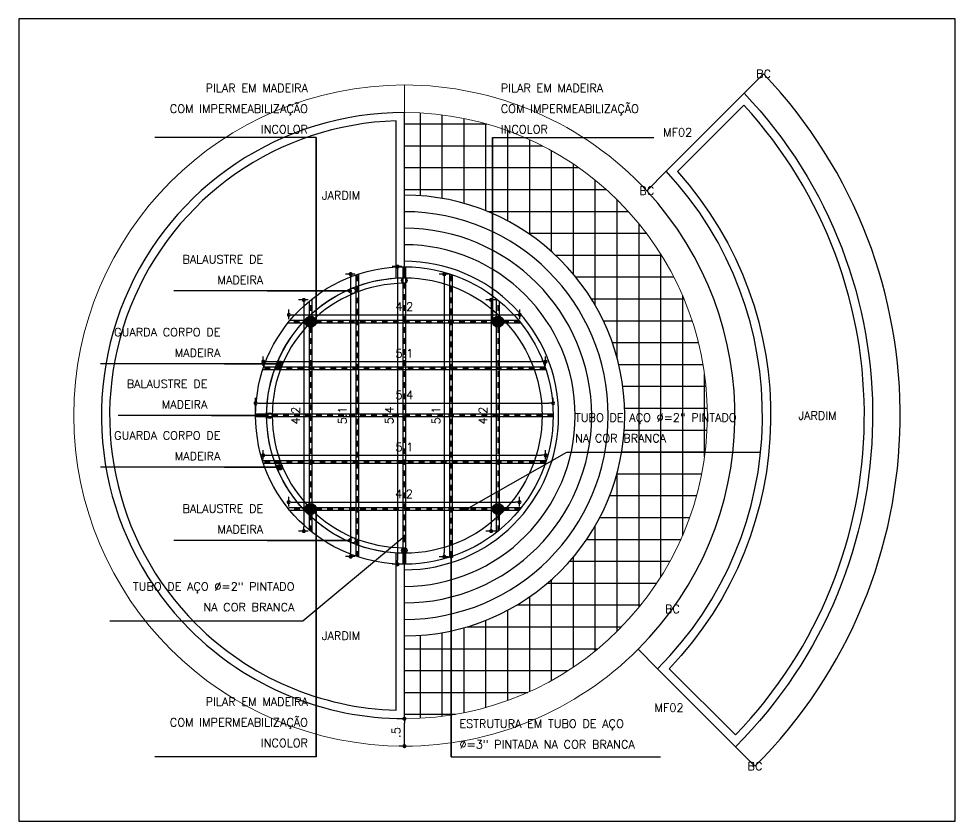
# Model space of a CAD drawing. Extents: x 387222 to 388513, y 9633222 to 9634061.
# Drawn here: x 387664.73 to 387681.73, y 9633408.83 to 9633423.4 of the extents above; entities that cross this region are included whole.
import ezdxf
from ezdxf.enums import TextEntityAlignment as Align

# ---------------------------------------------------------------- set-up
doc = ezdxf.new("R2010")
doc.units = 0
doc.header["$LTSCALE"] = 0.049213
doc.header["$PDSIZE"] = -2.5
doc.linetypes.add('ACAD_PROJEÇÃO', pattern=[0.2, 0.1, -0.1])
doc.layers.get('Defpoints').update_dxf_attribs({"color": 8})
for name, color, linetype in [('AI-Cotas', 12, 'Continuous'), ('AI-Texto', 2, 'Continuous'), ('BANCO', 2, 'Continuous'), ('MEIO-FIO', 3, 'Continuous'), ('P08', 8, 'Continuous'), ('P1', 1, 'Continuous'), ('P2', 2, 'Continuous'), ('PROJEÇÃO', 8, 'ACAD_PROJEÇÃO'), ('Texto', 2, 'Continuous')]:
    doc.layers.add(name, color=color, linetype=linetype)
doc.layers.add('ARQ_PISO', color=7, linetype='Continuous', lineweight=13)
doc.styles.add('RS75', font='romans.shx', dxfattribs={"height": 0.15})
doc.dimstyles.new('Cota 75', dxfattribs={"dimscale": 0.075, "dimtxt": 0.15, "dimasz": 1, "dimexe": 1.25, "dimexo": 0.625, "dimgap": 1, "dimtad": 1, "dimzin": 4, "dimdsep": 46, "dimtxsty": 'RS75', "dimblk": 'DOT', "dimcen": 0.1, "dimclrt": 2, "dimadec": 0, "dimazin": 0, "dimtfac": 1, "dimtix": 1, "dimtmove": 0, "dimatfit": 3, "dimldrblk": 'DOT', "dimfxl": 1, "dimarcsym": 0})

# ---------------------------------------------------------------- blocks, each defined once
blk = doc.blocks.new('_Dot')
at = {"color": 0, "linetype": 'ByBlock', "lineweight": -2}
blk.add_line((-0.5, 0), (-1, 0), dxfattribs=at)
at = {"color": 0, "linetype": 'ByBlock', "const_width": 0.5}
blk.add_lwpolyline([(-0.25, 0, 1), (0.25, 0, 1)], format="xyb", close=True, dxfattribs=at)
blk = doc.blocks.new('*D489')
at = {"layer": 'AI-Cotas', "color": 0, "lineweight": -2, "transparency": 16777216}
for p, q in [((387671.685, 9633410.691), (387671.638, 9633410.691)), ((387671.732, 9633410.269), (387671.732, 9633410.616)), ((387671.685, 9633410.194), (387671.638, 9633410.194))]:
    blk.add_line(p, q, dxfattribs=at)
at = {"layer": 'Defpoints', "color": 0, "transparency": 16777216}
for p in [(387671.732, 9633410.691), (387671.732, 9633410.691), (387671.732, 9633410.194)]:
    blk.add_point(p, dxfattribs=at)
at = {"layer": 'AI-Cotas', "color": 0, "lineweight": -2, "transparency": 16777216, "xscale": 0.075, "yscale": 0.075, "zscale": 0.075}
for p, rotation in [((387671.732, 9633410.691), 90), ((387671.732, 9633410.194), 270)]:
    blk.add_blockref('_Dot', p, dxfattribs=dict(at, rotation=rotation))
at = {"layer": 'AI-Cotas', "color": 2, "transparency": 16777216, "insert": (387671.582, 9633410.442), "char_height": 0.15, "attachment_point": 5, "rotation": 90, "style": 'RS75'}
blk.add_mtext('.5', dxfattribs=at)
blk = doc.blocks.new('*D651')
at = {"layer": 'AI-Cotas', "color": 0, "lineweight": -2, "transparency": 16777216}
for p, q in [((387669.985, 9633418.292), (387669.813, 9633418.292)), ((387669.907, 9633418.217), (387669.907, 9633414.172)), ((387669.985, 9633414.097), (387669.813, 9633414.097))]:
    blk.add_line(p, q, dxfattribs=at)
at = {"layer": 'Defpoints', "color": 0, "transparency": 16777216}
for p in [(387670.032, 9633418.292), (387669.907, 9633414.097), (387670.032, 9633414.097)]:
    blk.add_point(p, dxfattribs=at)
at = {"layer": 'AI-Cotas', "color": 0, "lineweight": -2, "transparency": 16777216, "xscale": 0.075, "yscale": 0.075, "zscale": 0.075}
for p, rotation in [((387669.907, 9633418.292), 90), ((387669.907, 9633414.097), 270)]:
    blk.add_blockref('_Dot', p, dxfattribs=dict(at, rotation=rotation))
at = {"layer": 'AI-Cotas', "color": 2, "transparency": 16777216, "insert": (387669.757, 9633416.194), "char_height": 0.15, "attachment_point": 5, "rotation": 90, "style": 'RS75'}
blk.add_mtext('4.2', dxfattribs=at)
blk = doc.blocks.new('*D652')
at = {"layer": 'AI-Cotas', "color": 0, "lineweight": -2, "transparency": 16777216}
for p, q in [((387670.835, 9633418.761), (387670.663, 9633418.761)), ((387670.757, 9633418.686), (387670.757, 9633413.708)), ((387670.835, 9633413.633), (387670.663, 9633413.633))]:
    blk.add_line(p, q, dxfattribs=at)
at = {"layer": 'Defpoints', "color": 0, "transparency": 16777216}
for p in [(387670.882, 9633418.761), (387670.757, 9633413.633), (387670.882, 9633413.633)]:
    blk.add_point(p, dxfattribs=at)
at = {"layer": 'AI-Cotas', "color": 0, "lineweight": -2, "transparency": 16777216, "xscale": 0.075, "yscale": 0.075, "zscale": 0.075}
for p, rotation in [((387670.757, 9633418.761), 90), ((387670.757, 9633413.633), 270)]:
    blk.add_blockref('_Dot', p, dxfattribs=dict(at, rotation=rotation))
at = {"layer": 'AI-Cotas', "color": 2, "transparency": 16777216, "insert": (387670.607, 9633416.197), "char_height": 0.15, "attachment_point": 5, "rotation": 90, "style": 'RS75'}
blk.add_mtext('5.1', dxfattribs=at)
blk = doc.blocks.new('*D653')
at = {"layer": 'AI-Cotas', "color": 0, "lineweight": -2, "transparency": 16777216}
for p, q in [((387671.685, 9633418.897), (387671.513, 9633418.897)), ((387671.607, 9633418.822), (387671.607, 9633413.569)), ((387671.685, 9633413.494), (387671.513, 9633413.494))]:
    blk.add_line(p, q, dxfattribs=at)
at = {"layer": 'Defpoints', "color": 0, "transparency": 16777216}
for p in [(387671.732, 9633418.897), (387671.607, 9633413.494), (387671.732, 9633413.494)]:
    blk.add_point(p, dxfattribs=at)
at = {"layer": 'AI-Cotas', "color": 0, "lineweight": -2, "transparency": 16777216, "xscale": 0.075, "yscale": 0.075, "zscale": 0.075}
for p, rotation in [((387671.607, 9633418.897), 90), ((387671.607, 9633413.494), 270)]:
    blk.add_blockref('_Dot', p, dxfattribs=dict(at, rotation=rotation))
at = {"layer": 'AI-Cotas', "color": 2, "transparency": 16777216, "insert": (387671.457, 9633416.196), "char_height": 0.15, "attachment_point": 5, "rotation": 90, "style": 'RS75'}
blk.add_mtext('5.4', dxfattribs=at)
blk = doc.blocks.new('*D654')
at = {"layer": 'AI-Cotas', "color": 0, "lineweight": -2, "transparency": 16777216}
for p, q in [((387672.535, 9633418.759), (387672.363, 9633418.759)), ((387672.457, 9633418.684), (387672.457, 9633413.706)), ((387672.535, 9633413.631), (387672.363, 9633413.631))]:
    blk.add_line(p, q, dxfattribs=at)
at = {"layer": 'Defpoints', "color": 0, "transparency": 16777216}
for p in [(387672.582, 9633418.759), (387672.457, 9633413.631), (387672.582, 9633413.631)]:
    blk.add_point(p, dxfattribs=at)
at = {"layer": 'AI-Cotas', "color": 0, "lineweight": -2, "transparency": 16777216, "xscale": 0.075, "yscale": 0.075, "zscale": 0.075}
for p, rotation in [((387672.457, 9633418.759), 90), ((387672.457, 9633413.631), 270)]:
    blk.add_blockref('_Dot', p, dxfattribs=dict(at, rotation=rotation))
at = {"layer": 'AI-Cotas', "color": 2, "transparency": 16777216, "insert": (387672.307, 9633416.195), "char_height": 0.15, "attachment_point": 5, "rotation": 90, "style": 'RS75'}
blk.add_mtext('5.1', dxfattribs=at)
blk = doc.blocks.new('*D655')
at = {"layer": 'AI-Cotas', "color": 0, "lineweight": -2, "transparency": 16777216}
for p, q in [((387673.385, 9633418.292), (387673.213, 9633418.292)), ((387673.307, 9633418.217), (387673.307, 9633414.172)), ((387673.385, 9633414.097), (387673.213, 9633414.097))]:
    blk.add_line(p, q, dxfattribs=at)
at = {"layer": 'Defpoints', "color": 0, "transparency": 16777216}
for p in [(387673.432, 9633418.292), (387673.307, 9633414.097), (387673.432, 9633414.097)]:
    blk.add_point(p, dxfattribs=at)
at = {"layer": 'AI-Cotas', "color": 0, "lineweight": -2, "transparency": 16777216, "xscale": 0.075, "yscale": 0.075, "zscale": 0.075}
for p, rotation in [((387673.307, 9633418.292), 90), ((387673.307, 9633414.097), 270)]:
    blk.add_blockref('_Dot', p, dxfattribs=dict(at, rotation=rotation))
at = {"layer": 'AI-Cotas', "color": 2, "transparency": 16777216, "insert": (387673.157, 9633416.194), "char_height": 0.15, "attachment_point": 5, "rotation": 90, "style": 'RS75'}
blk.add_mtext('4.2', dxfattribs=at)
blk = doc.blocks.new('*D656')
at = {"layer": 'AI-Cotas', "color": 0, "lineweight": -2, "transparency": 16777216}
for p, q in [((387669.636, 9633417.944), (387669.636, 9633418.116)), ((387673.827, 9633417.944), (387673.827, 9633418.116)), ((387669.711, 9633418.022), (387673.752, 9633418.022))]:
    blk.add_line(p, q, dxfattribs=at)
at = {"layer": 'Defpoints', "color": 0, "transparency": 16777216}
for p in [(387669.636, 9633417.897), (387673.827, 9633418.022), (387673.827, 9633417.897)]:
    blk.add_point(p, dxfattribs=at)
at = {"layer": 'AI-Cotas', "color": 0, "lineweight": -2, "transparency": 16777216, "xscale": 0.075, "yscale": 0.075, "zscale": 0.075, "rotation": 180}
blk.add_blockref('_Dot', (387669.636, 9633418.022), dxfattribs=at)
at = {"layer": 'AI-Cotas', "color": 0, "lineweight": -2, "transparency": 16777216, "xscale": 0.075, "yscale": 0.075, "zscale": 0.075}
blk.add_blockref('_Dot', (387673.827, 9633418.022), dxfattribs=at)
at = {"layer": 'AI-Cotas', "color": 2, "transparency": 16777216, "insert": (387671.732, 9633418.172), "char_height": 0.15, "attachment_point": 5, "style": 'RS75'}
blk.add_mtext('4.2', dxfattribs=at)
blk = doc.blocks.new('*D657')
at = {"layer": 'AI-Cotas', "color": 0, "lineweight": -2, "transparency": 16777216}
for p, q in [((387669.17, 9633417.094), (387669.17, 9633417.266)), ((387674.293, 9633417.094), (387674.293, 9633417.266)), ((387669.245, 9633417.172), (387674.218, 9633417.172))]:
    blk.add_line(p, q, dxfattribs=at)
at = {"layer": 'Defpoints', "color": 0, "transparency": 16777216}
for p in [(387669.17, 9633417.047), (387674.293, 9633417.172), (387674.293, 9633417.047)]:
    blk.add_point(p, dxfattribs=at)
at = {"layer": 'AI-Cotas', "color": 0, "lineweight": -2, "transparency": 16777216, "xscale": 0.075, "yscale": 0.075, "zscale": 0.075, "rotation": 180}
blk.add_blockref('_Dot', (387669.17, 9633417.172), dxfattribs=at)
at = {"layer": 'AI-Cotas', "color": 0, "lineweight": -2, "transparency": 16777216, "xscale": 0.075, "yscale": 0.075, "zscale": 0.075}
blk.add_blockref('_Dot', (387674.293, 9633417.172), dxfattribs=at)
at = {"layer": 'AI-Cotas', "color": 2, "transparency": 16777216, "insert": (387671.732, 9633417.322), "char_height": 0.15, "attachment_point": 5, "style": 'RS75'}
blk.add_mtext('5.1', dxfattribs=at)
blk = doc.blocks.new('*D658')
at = {"layer": 'AI-Cotas', "color": 0, "lineweight": -2, "transparency": 16777216}
for p, q in [((387669.032, 9633416.241), (387669.032, 9633416.513)), ((387669.107, 9633416.419), (387674.357, 9633416.419)), ((387674.432, 9633416.269), (387674.432, 9633416.513))]:
    blk.add_line(p, q, dxfattribs=at)
at = {"layer": 'Defpoints', "color": 0, "transparency": 16777216}
for p in [(387674.432, 9633416.419), (387669.032, 9633416.194), (387674.432, 9633416.222)]:
    blk.add_point(p, dxfattribs=at)
at = {"layer": 'AI-Cotas', "color": 0, "lineweight": -2, "transparency": 16777216, "xscale": 0.075, "yscale": 0.075, "zscale": 0.075, "rotation": 180}
blk.add_blockref('_Dot', (387669.032, 9633416.419), dxfattribs=at)
at = {"layer": 'AI-Cotas', "color": 0, "lineweight": -2, "transparency": 16777216, "xscale": 0.075, "yscale": 0.075, "zscale": 0.075}
blk.add_blockref('_Dot', (387674.432, 9633416.419), dxfattribs=at)
at = {"layer": 'AI-Cotas', "color": 2, "transparency": 16777216, "insert": (387671.732, 9633416.569), "char_height": 0.15, "attachment_point": 5, "style": 'RS75'}
blk.add_mtext('5.4', dxfattribs=at)
blk = doc.blocks.new('*D659')
at = {"layer": 'AI-Cotas', "color": 0, "lineweight": -2, "transparency": 16777216}
for p, q in [((387669.168, 9633415.394), (387669.168, 9633415.566)), ((387674.295, 9633415.394), (387674.295, 9633415.566)), ((387669.243, 9633415.472), (387674.22, 9633415.472))]:
    blk.add_line(p, q, dxfattribs=at)
at = {"layer": 'Defpoints', "color": 0, "transparency": 16777216}
for p in [(387669.168, 9633415.347), (387674.295, 9633415.472), (387674.295, 9633415.347)]:
    blk.add_point(p, dxfattribs=at)
at = {"layer": 'AI-Cotas', "color": 0, "lineweight": -2, "transparency": 16777216, "xscale": 0.075, "yscale": 0.075, "zscale": 0.075, "rotation": 180}
blk.add_blockref('_Dot', (387669.168, 9633415.472), dxfattribs=at)
at = {"layer": 'AI-Cotas', "color": 0, "lineweight": -2, "transparency": 16777216, "xscale": 0.075, "yscale": 0.075, "zscale": 0.075}
blk.add_blockref('_Dot', (387674.295, 9633415.472), dxfattribs=at)
at = {"layer": 'AI-Cotas', "color": 2, "transparency": 16777216, "insert": (387671.732, 9633415.622), "char_height": 0.15, "attachment_point": 5, "style": 'RS75'}
blk.add_mtext('5.1', dxfattribs=at)
blk = doc.blocks.new('*D660')
at = {"layer": 'AI-Cotas', "color": 0, "lineweight": -2, "transparency": 16777216}
for p, q in [((387669.632, 9633414.544), (387669.632, 9633414.716)), ((387673.822, 9633414.544), (387673.822, 9633414.716)), ((387669.707, 9633414.622), (387673.747, 9633414.622))]:
    blk.add_line(p, q, dxfattribs=at)
at = {"layer": 'Defpoints', "color": 0, "transparency": 16777216}
for p in [(387669.632, 9633414.497), (387673.822, 9633414.622), (387673.822, 9633414.497)]:
    blk.add_point(p, dxfattribs=at)
at = {"layer": 'AI-Cotas', "color": 0, "lineweight": -2, "transparency": 16777216, "xscale": 0.075, "yscale": 0.075, "zscale": 0.075, "rotation": 180}
blk.add_blockref('_Dot', (387669.632, 9633414.622), dxfattribs=at)
at = {"layer": 'AI-Cotas', "color": 0, "lineweight": -2, "transparency": 16777216, "xscale": 0.075, "yscale": 0.075, "zscale": 0.075}
blk.add_blockref('_Dot', (387673.822, 9633414.622), dxfattribs=at)
at = {"layer": 'AI-Cotas', "color": 2, "transparency": 16777216, "insert": (387671.727, 9633414.772), "char_height": 0.15, "attachment_point": 5, "style": 'RS75'}
blk.add_mtext('4.2', dxfattribs=at)

msp = doc.modelspace()

# ---------------------------------------------------------------- hatches: boundary and pattern name
at = {"layer": 'P08'}
h = msp.add_hatch(dxfattribs=at)
h.set_pattern_fill('NET', color=256, scale=0.125, angle=90)
h.set_pattern_definition([(90, (20, 0), (-0.396875, 1e-16), []), (180, (20, 0), (-1e-16, -0.396875), [])])
h.paths.add_polyline_path([(387671.732, 9633421.694), (387671.732, 9633420.194, -1), (387671.732, 9633412.194), (387671.732, 9633410.694, 1)])
at = {"layer": 'P1'}
h = msp.add_hatch(color=256, dxfattribs=at)
h.dxf.hatch_style = 1
edge = h.paths.add_edge_path()
edge.add_arc((387670.032, 9633417.897), 0.1, 0, 360)
h = msp.add_hatch(color=256, dxfattribs=at)
h.dxf.hatch_style = 1
edge = h.paths.add_edge_path()
edge.add_arc((387673.432, 9633417.897), 0.1, 0, 360)
h = msp.add_hatch(color=256, dxfattribs=at)
h.dxf.hatch_style = 1
edge = h.paths.add_edge_path()
edge.add_arc((387670.032, 9633414.497), 0.1, 0, 360)
h = msp.add_hatch(color=256, dxfattribs=at)
h.dxf.hatch_style = 1
edge = h.paths.add_edge_path()
edge.add_arc((387673.432, 9633414.497), 0.1, 0, 360)

# ---------------------------------------------------------------- linework, layer by layer
at = {"layer": 'AI-Cotas'}
for points in [[(387670.132, 9633421.238), (387670.132, 9633417.891)], [(387673.332, 9633421.238), (387673.332, 9633417.891)], [(387669.244, 9633418.455), (387670.744, 9633418.455)], [(387668.468, 9633417.132), (387669.468, 9633417.132)], [(387668.232, 9633416.194), (387669.232, 9633416.194)], [(387668.468, 9633415.257), (387669.468, 9633415.257)], [(387670.132, 9633409.997), (387670.132, 9633414.497)], [(387669.244, 9633413.928), (387670.744, 9633413.928)], [(387672.582, 9633409.997), (387672.582, 9633413.635)]]:
    msp.add_lwpolyline(points, dxfattribs=at)
at = {"layer": 'ARQ_PISO'}
msp.add_lwpolyline([(387671.732, 9633421.694), (387671.732, 9633422.194, 1), (387671.732, 9633410.194), (387671.732, 9633410.691)], format="xyb", dxfattribs=at)
for radius, start, end in [(6, 42.8424, 90), (5.5, 270, 90), (6, 270, 315)]:
    msp.add_arc((387671.732, 9633416.194), radius, start, end, dxfattribs=at)
at = {"layer": 'BANCO'}
msp.add_lwpolyline([(387677.742, 9633410.184), (387678.096, 9633409.83), (387678.096, 9633409.83, 0.406881), (387678.253, 9633422.396), (387677.9, 9633422.043, -0.40645)], format="xyb", close=True, dxfattribs=at)
for points in [[(387676.131, 9633420.274), (387676.485, 9633420.628)], [(387675.974, 9633411.951), (387676.328, 9633411.598)]]:
    msp.add_lwpolyline(points, dxfattribs=at)
for radius, end in [(6.5, 43.0085), (6, 42.8424)]:
    msp.add_arc((387671.732, 9633416.194), radius, 315, end, dxfattribs=at)
at = {"layer": 'Defpoints'}
msp.add_lwpolyline([(387664.732, 9633408.83), (387681.732, 9633408.83), (387681.732, 9633423.396), (387664.732, 9633423.396)], close=True, dxfattribs=at)
at = {"layer": 'MEIO-FIO'}
for p, q in [((387671.582, 9633418.69), (387671.582, 9633421.542)), ((387671.582, 9633410.846), (387671.582, 9633413.699))]:
    msp.add_line(p, q, dxfattribs=at)
for points in [[(387677.9, 9633422.043), (387676.485, 9633420.628)], [(387676.328, 9633411.598), (387677.742, 9633410.184)]]:
    msp.add_lwpolyline(points, dxfattribs=at)
for points in [[(387677.896, 9633421.827), (387676.692, 9633420.623, -0.391227), (387676.539, 9633411.599), (387677.741, 9633410.397, 0.39588)], [(387671.732, 9633421.694, 0.668179), (387667.843, 9633412.305, 0.198912), (387671.732, 9633410.694), (387671.732, 9633413.694, -0.198912), (387669.964, 9633414.426, -0.668179), (387671.732, 9633418.694), (387671.732, 9633421.694, 0.668179)]]:
    msp.add_lwpolyline(points, format="xyb", close=True, dxfattribs=at)
for start, end in [(91.6066, 225), (225, 268.3934)]:
    msp.add_arc((387671.732, 9633416.194), 5.35, start, end, dxfattribs=at)
at = {"layer": 'P1'}
for points in [[(387670.857, 9633413.642), (387670.857, 9633418.752)], [(387670.907, 9633413.625), (387670.907, 9633418.769)], [(387671.707, 9633413.497), (387671.707, 9633418.897)], [(387671.757, 9633413.497), (387671.757, 9633418.897)], [(387672.557, 9633413.627), (387672.557, 9633418.767)], [(387672.607, 9633413.644), (387672.607, 9633418.75)], [(387670.007, 9633414.117), (387670.007, 9633418.271)], [(387670.057, 9633414.077), (387670.057, 9633418.312)], [(387673.407, 9633414.082), (387673.407, 9633418.312)], [(387673.457, 9633414.122), (387673.457, 9633418.272)], [(387673.806, 9633417.922), (387669.657, 9633417.922)], [(387673.847, 9633417.872), (387669.616, 9633417.872)], [(387674.285, 9633417.072), (387669.178, 9633417.072)], [(387674.302, 9633417.022), (387669.162, 9633417.022)], [(387674.432, 9633416.222), (387669.032, 9633416.222)], [(387674.432, 9633416.172), (387669.032, 9633416.172)], [(387674.304, 9633415.372), (387669.16, 9633415.372)], [(387674.287, 9633415.322), (387669.176, 9633415.322)], [(387673.852, 9633414.522), (387669.632, 9633414.522)], [(387673.811, 9633414.472), (387669.632, 9633414.472)]]:
    msp.add_lwpolyline(points, dxfattribs=at)
for centre, radius in [((387671.732, 9633416.194), 2.7), ((387670.032, 9633417.897), 0.1), ((387673.432, 9633417.897), 0.1), ((387670.032, 9633414.497), 0.1), ((387673.432, 9633414.497), 0.1)]:
    msp.add_circle(centre, radius, dxfattribs=at)
at = {"layer": 'P2'}
for centre, radius in [((387671.732, 9633416.194), 2.5), ((387671.732, 9633418.644), 0.05), ((387670.794, 9633418.458), 0.05), ((387669.999, 9633417.926), 0.05), ((387669.468, 9633417.132), 0.05), ((387669.282, 9633416.194), 0.05), ((387669.468, 9633415.256), 0.05), ((387669.999, 9633414.462), 0.05), ((387670.794, 9633413.931), 0.05), ((387671.732, 9633413.744), 0.05)]:
    msp.add_circle(centre, radius, dxfattribs=at)
for radius, start, end in [(4, 270, 90), (3.7, 270, 90), (3.4, 270, 90), (3.1, 270, 90), (2.8, 270, 90), (2.4, 90, 270)]:
    msp.add_arc((387671.732, 9633416.194), radius, start, end, dxfattribs=at)
at = {"layer": 'PROJEÇÃO'}
for points in [[(387670.882, 9633413.633), (387670.882, 9633418.761)], [(387671.732, 9633413.497), (387671.732, 9633418.897)], [(387672.582, 9633413.635), (387672.582, 9633418.759)], [(387670.032, 9633414.097), (387670.032, 9633418.292)], [(387673.432, 9633414.097), (387673.432, 9633418.297)], [(387673.827, 9633417.897), (387669.636, 9633417.897)], [(387674.293, 9633417.047), (387669.17, 9633417.047)], [(387674.432, 9633416.197), (387669.032, 9633416.197)], [(387674.295, 9633415.347), (387669.168, 9633415.347)], [(387673.832, 9633414.497), (387669.632, 9633414.497)]]:
    msp.add_lwpolyline(points, dxfattribs=at)

# ---------------------------------------------------------------- texts
at = {"layer": 'AI-Cotas', "char_height": 0.15, "style": 'RS75'}
for s, insert, attachment_point in [('\\pxsm1.5;PILAR EM MADEIRA\\PCOM IMPERMEABILIZAÇÃO\\PINCOLOR', (387669.982, 9633421.313), 9), ('\\pxsm1.5;PILAR EM MADEIRA\\PCOM IMPERMEABILIZAÇÃO\\PINCOLOR', (387673.482, 9633421.313), 7), ('\\pxsm1.5;BALAUSTRE DE\\PMADEIRA', (387669.169, 9633419.105), 3), ('\\pxsm1.5;GUARDA CORPO DE\\PMADEIRA', (387668.393, 9633417.782), 3), ('\\pxsm1.5;BALAUSTRE DE\\PMADEIRA', (387668.157, 9633416.844), 3), ('\\pxsm1.5;TUBO DE AÇO ∅=2" PINTADO\\PNA COR BRANCA', (387674.831, 9633416.232), 1), ('\\pxsm1.5;GUARDA CORPO DE\\PMADEIRA', (387668.393, 9633415.907), 3), ('\\pxsm1.5;BALAUSTRE DE\\PMADEIRA', (387669.169, 9633414.578), 3), ('\\pxsm1.5;TUBO DE AÇO ∅=2" PINTADO\\PNA COR BRANCA', (387669.736, 9633413.166), 3), ('\\pxsm1.5;PILAR EM MADEIRA\\PCOM IMPERMEABILIZAÇÃO\\PINCOLOR', (387669.982, 9633411.076), 3), ('\\pxsm1.5;ESTRUTURA EM TUBO DE AÇO\\PØ=3" PINTADA NA COR BRANCA', (387672.732, 9633410.676), 1)]:
    msp.add_mtext(s, dxfattribs=dict(at, insert=insert, attachment_point=attachment_point))
at = {"layer": 'AI-Texto', "style": 'RS75'}
for s, p in [('BC', (387678.253, 9633422.396)), ('MF02', (387676.692, 9633421.335)), ('BC', (387676.131, 9633420.274)), ('BC', (387676.597, 9633412.683)), ('MF02', (387676.535, 9633410.891)), ('BC', (387678.096, 9633409.83))]:
    msp.add_text(s, height=0.15, dxfattribs=at).set_placement(p, align=Align.MIDDLE_CENTER)
at = {"layer": 'Texto', "char_height": 0.15, "attachment_point": 5, "style": 'RS75'}
for insert in [(387670.582, 9633420.191), (387679.232, 9633416.194), (387670.582, 9633412.197)]:
    msp.add_mtext_dynamic_manual_height_columns('JARDIM', width=2.05652, gutter_width=0.5, heights=[0], dxfattribs=dict(at, insert=insert))

# ---------------------------------------------------------------- dimensions: what is measured, and where the dimension line sits
at = {"layer": 'AI-Cotas'}
for base, p1, p2, picture, middle in [((387671.607, 9633413.494), (387671.732, 9633418.897), (387671.732, 9633413.494), '*D653', (387671.457, 9633416.196)), ((387670.757, 9633413.633), (387670.882, 9633418.761), (387670.882, 9633413.633), '*D652', (387670.607, 9633416.197)), ((387672.457, 9633413.631), (387672.582, 9633418.759), (387672.582, 9633413.631), '*D654', (387672.307, 9633416.195)), ((387669.907, 9633414.097), (387670.032, 9633418.292), (387670.032, 9633414.097), '*D651', (387669.757, 9633416.194)), ((387673.307, 9633414.097), (387673.432, 9633418.292), (387673.432, 9633414.097), '*D655', (387673.157, 9633416.194)), ((387671.732, 9633410.691), (387671.732, 9633410.194), (387671.732, 9633410.691), '*D489', (387671.582, 9633410.442))]:
    dim = msp.add_linear_dim(base=base, p1=p1, p2=p2, angle=90, dimstyle='Cota 75', override={"dimdec": 1}, dxfattribs=at)
    dim.commit()
    dim.dimension.update_dxf_attribs({"geometry": picture, "text_midpoint": middle})
for base, p1, p2, picture, middle in [((387673.827, 9633418.022), (387669.636, 9633417.897), (387673.827, 9633417.897), '*D656', (387671.732, 9633418.172)), ((387674.293, 9633417.172), (387669.17, 9633417.047), (387674.293, 9633417.047), '*D657', (387671.732, 9633417.322)), ((387674.432, 9633416.419), (387669.032, 9633416.194), (387674.432, 9633416.222), '*D658', (387671.732, 9633416.569)), ((387674.295, 9633415.472), (387669.168, 9633415.347), (387674.295, 9633415.347), '*D659', (387671.732, 9633415.622)), ((387673.822, 9633414.622), (387669.632, 9633414.497), (387673.822, 9633414.497), '*D660', (387671.727, 9633414.772))]:
    dim = msp.add_linear_dim(base=base, p1=p1, p2=p2, dimstyle='Cota 75', override={"dimdec": 1}, dxfattribs=at)
    dim.commit()
    dim.dimension.update_dxf_attribs({"geometry": picture, "text_midpoint": middle})

# ---------------------------------------------------------------- leaders
at = {"layer": 'AI-Cotas', "annotation_type": 0, "has_hookline": 1}
for points, hookline_direction, text_width in [([(387670.132, 9633417.891), (387670.132, 9633421.238), (387670.057, 9633421.238)], 1, 2.779), ([(387673.332, 9633417.891), (387673.332, 9633421.238), (387673.407, 9633421.238)], 0, 2.779), ([(387670.744, 9633418.455), (387669.244, 9633418.455)], 1, 1.621), ([(387669.468, 9633417.132), (387668.468, 9633417.132)], 1, 2.179), ([(387669.232, 9633416.194), (387668.232, 9633416.194)], 1, 1.621), ([(387672.862, 9633414.497), (387674.681, 9633415.528), (387674.756, 9633415.528)], 0, 3.35), ([(387669.468, 9633415.257), (387668.468, 9633415.257)], 1, 2.179), ([(387670.132, 9633414.497), (387670.132, 9633409.997), (387670.057, 9633409.997)], 1, 2.779), ([(387671.732, 9633413.997), (387669.886, 9633412.463), (387669.811, 9633412.463)], 1, 3.35), ([(387670.744, 9633413.928), (387669.244, 9633413.928)], 1, 1.621), ([(387672.582, 9633413.635), (387672.582, 9633409.997), (387672.657, 9633409.997)], 0, 3.65)]:
    msp.add_leader(points, dimstyle='Cota 75', dxfattribs=dict(at, hookline_direction=hookline_direction, text_width=text_width))

doc.saveas('drawing.dxf')
